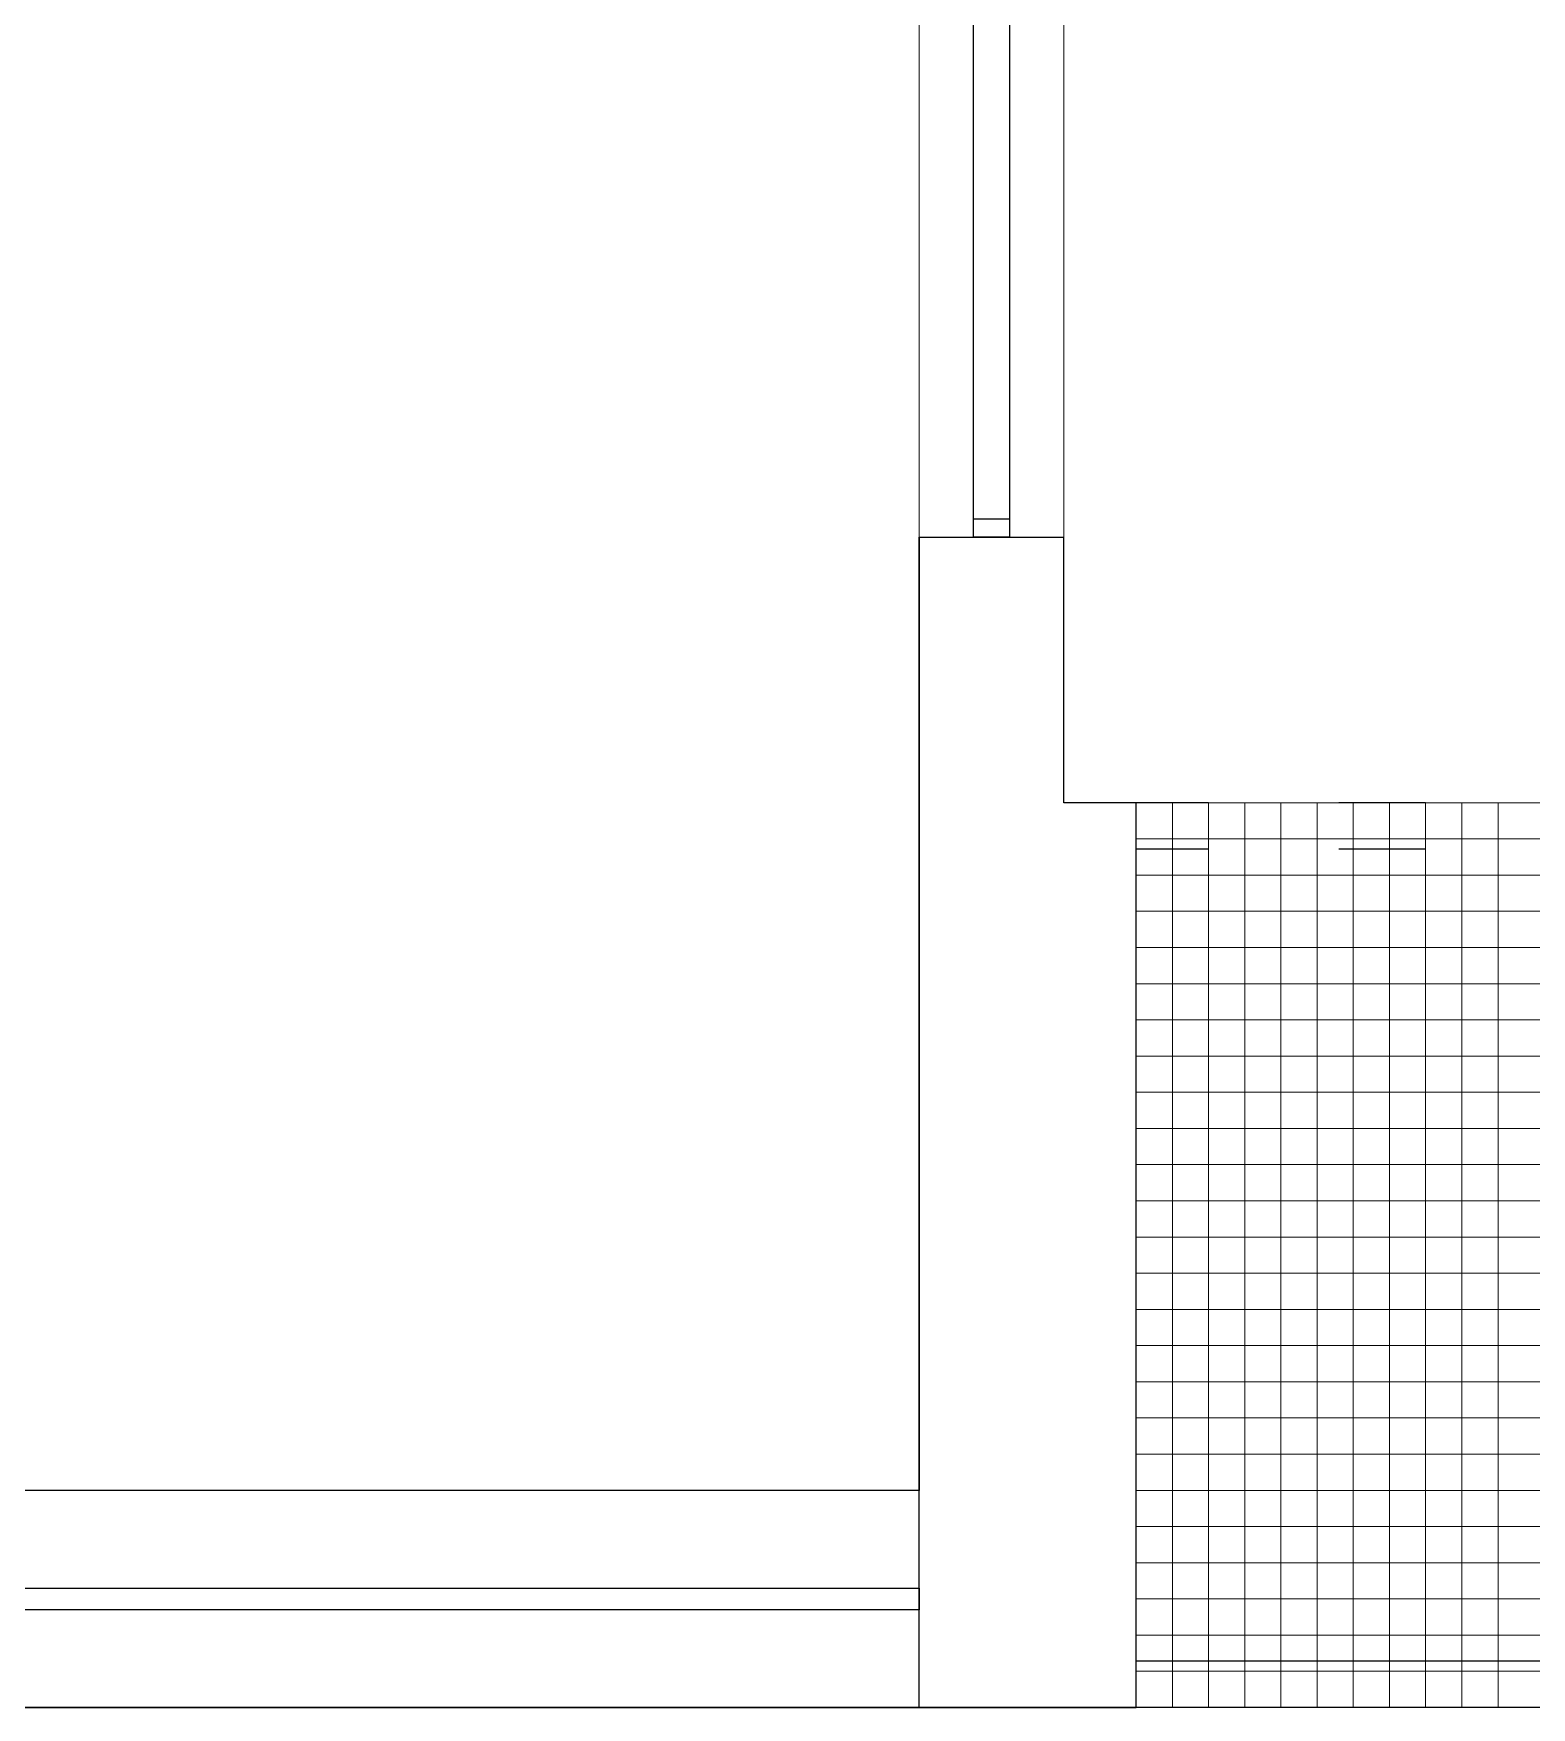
# Model space of a CAD drawing. Header units: millimetres. Extents: x 4686 to 9873, y 2010 to 4441.
# Drawn here: x 8238.6 to 8445.5, y 2928.3 to 3159.6 of the extents above; entities that cross this region are included whole.
import ezdxf

# ---------------------------------------------------------------- set-up
doc = ezdxf.new("R2010")
doc.units = ezdxf.units.MM
doc.linetypes.add('ACAD_ISO03W100', pattern=[30, 12, -18])
for name, color, linetype, lineweight in [('A-FURN', 9, 'Continuous', 18), ('PROIEZIONI_finissime_fine lines', 251, 'Continuous', 9), ('SEZIONI_medie_small_section', 2, 'Continuous', 25)]:
    doc.layers.add(name, color=color, linetype=linetype, lineweight=lineweight)
doc.layers.add('vetro', color=140, linetype='Continuous')
doc.layers.add('Wall', color=7, linetype='Continuous')

msp = doc.modelspace()

# ---------------------------------------------------------------- linework, layer by layer
at = {"layer": 'A-FURN'}
for p, q in [((8390.92, 3053.34), (8390.92, 2928.34)), ((8390.92, 3053.34), (8390.92, 2928.34)), ((8390.92, 3053.34), (8390.92, 2928.34)), ((8760.92, 3053.34), (8390.92, 3053.34)), ((8395.92, 3053.34), (8395.92, 2928.34)), ((8400.92, 3053.34), (8400.92, 2928.34)), ((8405.92, 3053.34), (8405.92, 2928.34)), ((8410.92, 3053.34), (8410.92, 2928.34)), ((8415.92, 3053.34), (8415.92, 2928.34)), ((8420.92, 3053.34), (8420.92, 2928.34)), ((8425.92, 3053.34), (8425.92, 2928.34)), ((8430.92, 3053.34), (8430.92, 2928.34)), ((8435.92, 3053.34), (8435.92, 2928.34)), ((8440.92, 3053.34), (8440.92, 2928.34)), ((8390.92, 3048.34), (8760.92, 3048.34)), ((8390.92, 3043.34), (8760.92, 3043.34)), ((8390.92, 3038.34), (8760.92, 3038.34)), ((8390.92, 3033.34), (8760.92, 3033.34)), ((8390.92, 3028.34), (8760.92, 3028.34)), ((8390.92, 3023.34), (8760.92, 3023.34)), ((8390.92, 3018.34), (8760.92, 3018.34)), ((8390.92, 3013.34), (8760.92, 3013.34)), ((8390.92, 3008.34), (8760.92, 3008.34)), ((8390.92, 3003.34), (8760.92, 3003.34)), ((8390.92, 2998.34), (8760.92, 2998.34)), ((8390.92, 2993.34), (8760.92, 2993.34)), ((8390.92, 2988.34), (8760.92, 2988.34)), ((8390.92, 2983.34), (8760.92, 2983.34)), ((8390.92, 2978.34), (8760.92, 2978.34)), ((8390.92, 2973.34), (8760.92, 2973.34)), ((8390.92, 2968.34), (8760.92, 2968.34)), ((8390.92, 2963.34), (8760.92, 2963.34)), ((8390.92, 2958.34), (8760.92, 2958.34)), ((8390.92, 2953.34), (8760.92, 2953.34)), ((8390.92, 2948.34), (8760.92, 2948.34)), ((8390.92, 2943.34), (8760.92, 2943.34)), ((8390.92, 2938.34), (8760.92, 2938.34)), ((8390.92, 2933.34), (8760.92, 2933.34)), ((8390.92, 2928.34), (8760.92, 2928.34))]:
    msp.add_line(p, q, dxfattribs=at)
at = {"layer": 'PROIEZIONI_finissime_fine lines'}
for p, q in [((8360.92, 3170.04), (8360.92, 3090.04)), ((8380.92, 3170.04), (8380.92, 3090.04))]:
    msp.add_line(p, q, dxfattribs=at)
at = {"layer": 'SEZIONI_medie_small_section', "color": 3}
for p, q in [((8360.92, 3090.04), (8380.92, 3090.04)), ((8360.92, 3090.04), (8360.92, 2958.34)), ((8380.92, 3053.34), (8380.92, 3090.04)), ((8390.92, 3053.34), (8380.92, 3053.34)), ((8390.92, 2928.34), (8390.92, 3053.34)), ((8360.92, 2958.34), (7990.92, 2958.34)), ((7960.92, 2928.34), (8390.92, 2928.34))]:
    msp.add_line(p, q, dxfattribs=at)
at = {"layer": 'vetro'}
for p, q in [((8368.42, 3170.04), (8368.42, 3090.04)), ((8373.42, 3170.04), (8373.42, 3090.04)), ((8373.42, 3092.54), (8368.42, 3092.54)), ((8373.42, 3090.04), (8368.42, 3090.04)), ((8390.92, 3046.94), (8390.92, 3053.34)), ((7977.42, 2944.84), (8360.92, 2944.84)), ((8360.92, 2944.84), (8360.92, 2941.84)), ((8360.92, 2941.84), (7974.42, 2941.84)), ((8760.92, 2934.74), (8390.92, 2934.74)), ((8390.92, 2928.34), (8390.92, 2934.74)), ((8760.92, 2928.34), (8390.92, 2928.34))]:
    msp.add_line(p, q, dxfattribs=at)
at = {"layer": 'vetro', "linetype": 'ACAD_ISO03W100'}
for p, q in [((8760.92, 3053.34), (8390.92, 3053.34)), ((8760.92, 3046.94), (8390.92, 3046.94))]:
    msp.add_line(p, q, dxfattribs=at)
at = {"layer": 'Wall'}
for p, q in [((8360.92, 2928.34), (8360.92, 3090.04)), ((8360.92, 3090.04), (8380.92, 3090.04)), ((8380.92, 3053.34), (8380.92, 3090.04)), ((8390.92, 3053.34), (8380.92, 3053.34)), ((8390.92, 2928.34), (8390.92, 3053.34)), ((8360.92, 2958.34), (7990.92, 2958.34)), ((8390.92, 2928.34), (7960.92, 2928.34))]:
    msp.add_line(p, q, dxfattribs=at)

doc.saveas('drawing.dxf')
